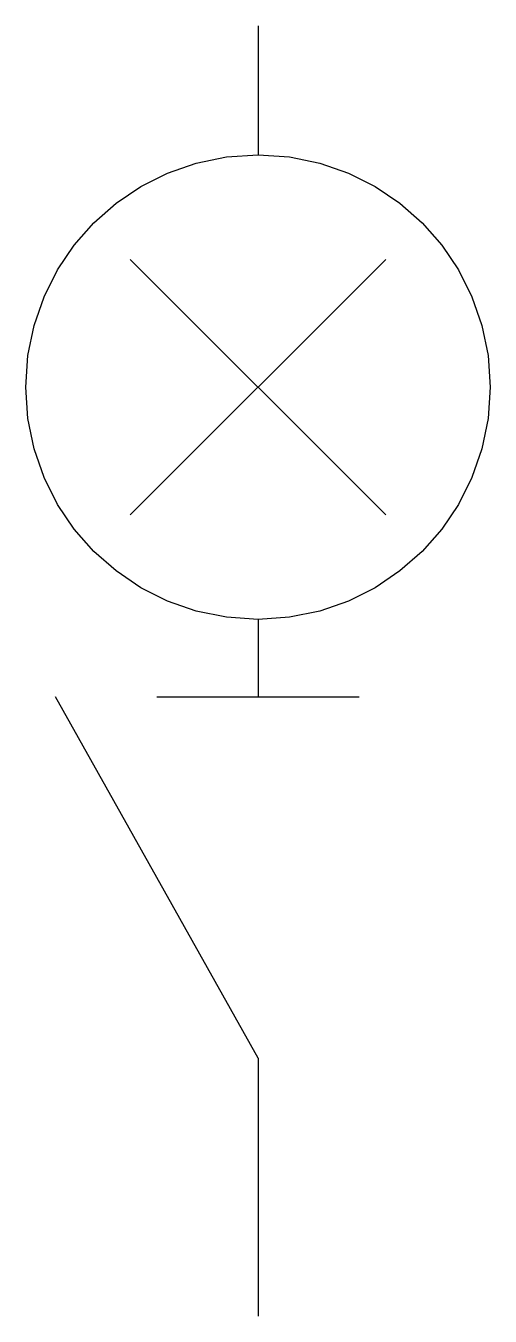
# Model space of a CAD drawing. Header units: millimetres. Extents: x -4.5 to 4.5, y -25 to 0.
import ezdxf
from ezdxf.enums import TextEntityAlignment as Align

# ---------------------------------------------------------------- set-up
doc = ezdxf.new("R2010")
doc.units = ezdxf.units.MM
doc.layers.get('0').update_dxf_attribs({"linetype": 'CONTINUOUS'})
doc.styles.add('ARIAL', font='arial.ttf')

# ---------------------------------------------------------------- blocks, each defined once
blk = doc.blocks.new('291_E_LV_SLD_IEC60617_emergency_stop')
at = {"true_color": 0x0000ff}
for p, q in [((0, 0), (0, -2.5)), ((-2.475, -4.525), (2.475, -9.475)), ((2.475, -4.525), (-2.475, -9.475)), ((0, -11.5), (0, -13)), ((0, -20), (-3.922, -13)), ((-1.961, -13), (1.961, -13)), ((0, -20), (0, -25))]:
    blk.add_line(p, q, dxfattribs=at)
blk.add_lwpolyline([(4.5, -7), (4.459, -7.611), (4.339, -8.196), (4.146, -8.751), (3.886, -9.271), (3.562, -9.75), (3.182, -10.182), (2.75, -10.562), (2.271, -10.886), (1.751, -11.146), (1.196, -11.339), (0.611, -11.459), (0, -11.5), (-0.611, -11.459), (-1.196, -11.339), (-1.751, -11.146), (-2.271, -10.886), (-2.75, -10.562), (-3.182, -10.182), (-3.562, -9.75), (-3.886, -9.271), (-4.146, -8.751), (-4.339, -8.196), (-4.459, -7.611), (-4.5, -7), (-4.459, -6.389), (-4.339, -5.804), (-4.146, -5.249), (-3.886, -4.729), (-3.562, -4.25), (-3.182, -3.818), (-2.75, -3.438), (-2.271, -3.114), (-1.751, -2.854), (-1.196, -2.661), (-0.611, -2.541), (0, -2.5), (0.611, -2.541), (1.196, -2.661), (1.751, -2.854), (2.271, -3.114), (2.75, -3.438), (3.182, -3.818), (3.562, -4.25), (3.886, -4.729), (4.146, -5.249), (4.339, -5.804), (4.459, -6.389), (4.5, -7)], close=True, dxfattribs=at)
at = {"true_color": 0x0000ff, "style": 'ARIAL'}
blk.add_attdef('TAG', text='', height=2.5, dxfattribs=at).set_placement((-6.5, -2.2), align=Align.RIGHT)
at = {"color": 7, "style": 'ARIAL'}
for tag, p in [('CIRCUIT', (-6.5, -9)), ('RATED_CURRENT', (-6.5, -12)), ('MANUFACTURER', (-6.5, -15))]:
    blk.add_attdef(tag, text='', height=1.7, dxfattribs=at).set_placement(p, align=Align.RIGHT)

msp = doc.modelspace()

# ---------------------------------------------------------------- block references
msp.add_blockref('291_E_LV_SLD_IEC60617_emergency_stop', (0, 0))

doc.saveas('drawing.dxf')
